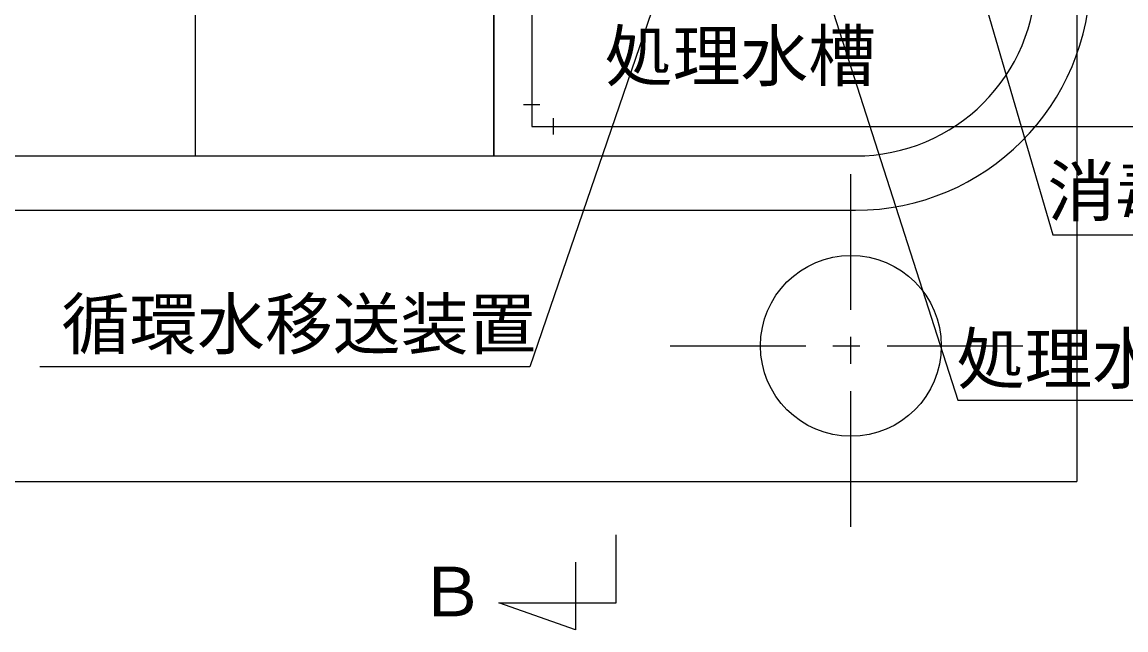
# Model space of a CAD drawing. Units: millimetres, scale not verified. Extents: x -8093 to 8093, y -5792 to 5792.
# Drawn here: x -5772 to -4551, y -137 to 535 of the extents above; entities that cross this region are included whole.
import ezdxf
from ezdxf.enums import TextEntityAlignment as Align

# ---------------------------------------------------------------- set-up
doc = ezdxf.new("R2010")
doc.units = ezdxf.units.MM
doc.header["$LTSCALE"] = 30
doc.linetypes.add('CHAIN1', pattern=[8, 5, -1, 1, -1])
for name, color, linetype, lineweight in [('0-1_00クル-フ-0躯体', 3, 'Continuous', 25), ('0-2_00クル-フ-3空気管', 6, 'Continuous', 25), ('0-3_00クル-フ-1機器', 5, 'Continuous', 25)]:
    doc.layers.add(name, color=color, linetype=linetype, lineweight=lineweight)
doc.styles.add('ＭＳ ゴシック', font='')
doc.styles.get('ＭＳ ゴシック').set_extended_font_data('MS Gothic')

msp = doc.modelspace()

# ---------------------------------------------------------------- linework, layer by layer
at = {"layer": '0-1_00クル-フ-0躯体'}
for p, q in [((-5579.9, 387.35), (-5579.9, 1587.35)), ((-5249.9, 1587.35), (-5249.9, 387.35)), ((-5249.9, 1587.35), (-5249.9, 387.35)), ((-5249.9, 387.35), (-5249.9, 1587.35)), ((-6249.9, 387.35), (-4849.9, 387.35)), ((-6249.9, 327.35), (-4849.9, 327.35))]:
    msp.add_line(p, q, dxfattribs=at)
at = {"layer": '0-1_00クル-フ-0躯体', "color": 4}
for p, q in [((-4623.7, 300.17), (-4412.24, 300.17)), ((-5218.05, 154), (-5751.95, 154)), ((-4728.5, 117.39), (-4197.46, 117.39))]:
    msp.add_line(p, q, dxfattribs=at)
for points in [[(-4802.17, 884.6), (-4631.7, 300.17), (-4623.7, 300.17)], [(-4942.99, 760.19), (-4736.5, 117.39), (-4728.5, 117.39)], [(-5016.99, 718.19), (-5210.05, 154), (-5218.05, 154)]]:
    msp.add_lwpolyline(points, dxfattribs=at)
at = {"layer": '0-1_00クル-フ-0躯体'}
for points in [[(-5244.49, -106.81), (-5114.49, -106.81), (-5114.49, -31.81)], [(-5159.49, -61.81), (-5159.49, -136.81), (-5244.49, -106.81)]]:
    msp.add_lwpolyline(points, dxfattribs=at)
for radius in [200, 260]:
    msp.add_arc((-4849.9, 587.35), radius, 270, 0, dxfattribs=at)
at = {"layer": '0-2_00クル-フ-3空気管'}
for p, q in [((-5198.9, 444.07), (-5216.9, 444.07)), ((-5183.9, 411.07), (-5183.9, 429.07))]:
    msp.add_line(p, q, dxfattribs=at)
msp.add_lwpolyline([(-5207.9, 621.35), (-5207.9, 420.07), (-4465.9, 420.07)], dxfattribs=at)
at = {"layer": '0-3_00クル-フ-1機器', "color": 2}
msp.add_line((-4604.9, 1947.35), (-4604.9, 27.35), dxfattribs=at)
at = {"layer": '0-3_00クル-フ-1機器', "color": 2, "linetype": 'CHAIN1'}
for p, q in [((-4854.9, -22.65), (-4854.9, 377.35)), ((-5054.9, 177.35), (-4654.9, 177.35))]:
    msp.add_line(p, q, dxfattribs=at)
at = {"layer": '0-3_00クル-フ-1機器', "color": 2}
msp.add_lwpolyline([(-6494.9, 1947.35), (-6494.9, 27.35), (-4604.9, 27.35)], dxfattribs=at)
msp.add_circle((-4854.9, 177.35), 100, dxfattribs=at)

# ---------------------------------------------------------------- texts
at = {"layer": '0-1_00クル-フ-0躯体', "color": 4, "style": 'ＭＳ ゴシック'}
for s, p in [('処理水槽', (-5127.09, 454.05)), ('消毒槽', (-4637.45, 304.56)), ('循環水移送装置', (-5728.06, 157.48)), ('処理水移送装置', (-4737.83, 119.3)), ('Ｂ', (-5334.1, -138.39))]:
    msp.add_text(s, height=54.99, dxfattribs=at).set_placement(p, align=Align.BOTTOM_LEFT)

doc.saveas('drawing.dxf')
